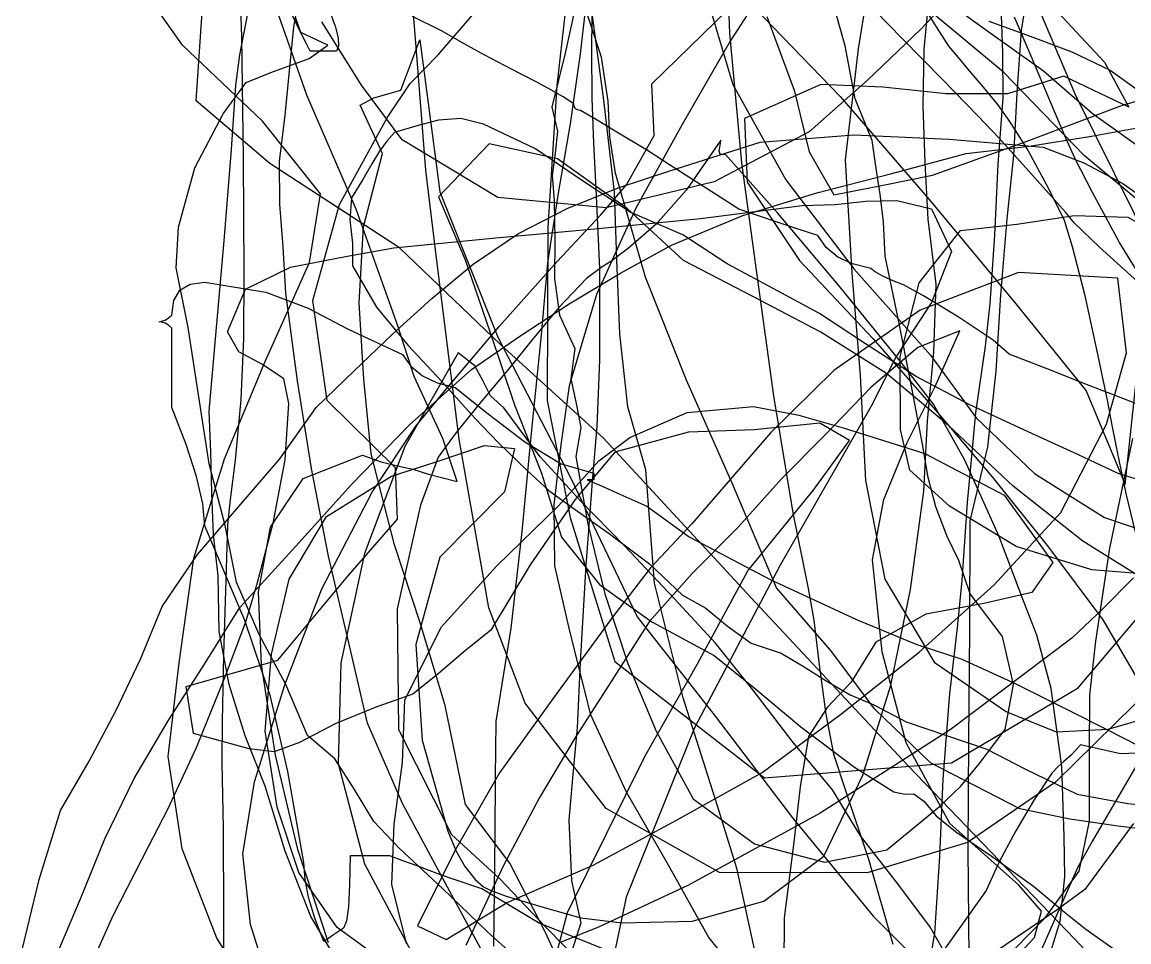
# Model space of a CAD drawing. Extents: x 0 to 83, y -5 to 166.
# Drawn here: x 1.2 to 53.3, y 24.3 to 67.6 of the extents above; entities that cross this region are included whole.
import ezdxf

# ---------------------------------------------------------------- set-up
doc = ezdxf.new("R2010")
doc.units = 0
for name, color, linetype in [('_B1', 7, 'CONTINUOUS'), ('_B2', 7, 'CONTINUOUS'), ('_F1', 7, 'CONTINUOUS'), ('_F2', 7, 'CONTINUOUS'), ('_T1', 7, 'CONTINUOUS'), ('_T2', 7, 'CONTINUOUS'), ('_Y1', 7, 'CONTINUOUS'), ('_Y2', 7, 'CONTINUOUS'), ('a', 7, 'CONTINUOUS'), ('d', 7, 'CONTINUOUS'), ('E', 7, 'CONTINUOUS'), ('h', 7, 'CONTINUOUS'), ('L1', 7, 'CONTINUOUS'), ('L2', 7, 'CONTINUOUS'), ('m', 7, 'CONTINUOUS'), ('O', 7, 'CONTINUOUS'), ('R', 7, 'CONTINUOUS'), ('t', 7, 'CONTINUOUS'), ('U', 7, 'CONTINUOUS'), ('V', 7, 'CONTINUOUS')]:
    doc.layers.add(name, color=color, linetype=linetype)

msp = doc.modelspace()

# ---------------------------------------------------------------- linework, layer by layer
at = {"layer": '_B1', "color": 7}
for p, q in [((33.175875, 69.615103), (34.661498, 64.691316)), ((28.47163, 65.976165), (27.537261, 68.807034)), ((47.400748, 65.273163), (43.853101, 68.219669)), ((19.027391, 64.425626), (19.911681, 66.787419)), ((19.911681, 66.787419), (20.864331, 59.627655)), ((28.778281, 63.907846), (28.47163, 65.976165)), ((51.190692, 61.348831), (47.400748, 65.273163)), ((34.661498, 64.691316), (37.148272, 60.203689)), ((17.747551, 64.059382), (19.027391, 64.425626)), ((17.111189, 63.72038), (17.747551, 64.059382)), ((18.157329, 61.440311), (17.111189, 63.72038)), ((28.862863, 62.216647), (28.778281, 63.907846)), ((29.131024, 60.517142), (28.862863, 62.216647)), ((17.263766, 57.990191), (18.157329, 61.440311)), ((55.510314, 57.737662), (51.190692, 61.348831)), ((30.546772, 55.621407), (29.131024, 60.517142)), ((37.148272, 60.203689), (40.3459, 56.004522)), ((20.864331, 59.627655), (23.585536, 52.785604)), ((17.068019, 54.411225), (17.263766, 57.990191)), ((40.3459, 56.004522), (43.964088, 51.946112)), ((32.477202, 50.776053), (30.546772, 55.621407)), ((17.284766, 50.810514), (17.068019, 54.411225)), ((23.585536, 52.785604), (27.029811, 46.155116)), ((43.964088, 51.946112), (46.120628, 48.999433)), ((17.62868, 47.29516), (17.284766, 50.810514)), ((34.627938, 45.919702), (32.477202, 50.776053)), ((46.120628, 48.999433), (48.860941, 46.376632)), ((18.728139, 43.015655), (17.62868, 47.29516)), ((27.029811, 46.155116), (30.151672, 39.630043)), ((36.704599, 40.99098), (34.627938, 45.919702)), ((48.860941, 46.376632), (52.150713, 44.304427)), ((52.150713, 44.304427), (55.95563, 43.009535)), ((19.946675, 39.293833), (18.728139, 43.015655)), ((39.260952, 38.054321), (36.704599, 40.99098)), ((30.151672, 39.630043), (33.773625, 35.010987)), ((21.11391, 35.448454), (19.946675, 39.293833)), ((41.341556, 35.280812), (39.260952, 38.054321)), ((22.059452, 30.798288), (21.11391, 35.448454)), ((33.773625, 35.010987), (37.457511, 30.172216)), ((43.97006, 32.763703), (41.341556, 35.280812)), ((48.170107, 30.596235), (43.97006, 32.763703)), ((24.160811, 28.027149), (22.059452, 30.798288)), ((50.531116, 30.106817), (48.170107, 30.596235)), ((37.457511, 30.172216), (41.28396, 25.522632)), ((52.800262, 29.779496), (50.531116, 30.106817)), ((55.031876, 29.512005), (52.800262, 29.779496)), ((25.838261, 24.777854), (24.160811, 28.027149)), ((41.28396, 25.522632), (45.33361, 21.471127)), ((27.416916, 21.326499), (25.838261, 24.777854))]:
    msp.add_line(p, q, dxfattribs=at)
at = {"layer": '_B2', "color": 7}
for p, q in [((8.734326, 66.5446), (6.136009, 70.257227)), ((49.001484, 69.115705), (52.157589, 65.739346)), ((12.505011, 62.957659), (8.734326, 66.5446)), ((52.157589, 65.739346), (53.29725, 63.626396)), ((38.791565, 64.691913), (35.198074, 63.085117)), ((41.718213, 64.553442), (38.791565, 64.691913)), ((50.24245, 65.070658), (47.582599, 64.248831)), ((53.29725, 63.626396), (50.24245, 65.070658)), ((44.694872, 64.241087), (41.718213, 64.553442)), ((47.582599, 64.248831), (44.694872, 64.241087)), ((35.198074, 63.085117), (35.323929, 60.082368)), ((15.239362, 59.534587), (12.505011, 62.957659)), ((35.323929, 60.082368), (37.799287, 56.395346)), ((14.728677, 56.31357), (15.239362, 59.534587)), ((12.635597, 51.64656), (14.728677, 56.31357)), ((37.799287, 56.395346), (41.254309, 52.735731)), ((41.254309, 52.735731), (44.103123, 49.460818)), ((10.72267, 47.06647), (12.635597, 51.64656)), ((21.72474, 52.059918), (19.216531, 47.650845)), ((22.514382, 51.436683), (21.72474, 52.059918)), ((22.904932, 50.72159), (22.514382, 51.436683)), ((23.243812, 50.026665), (22.904932, 50.72159)), ((23.878442, 49.463934), (23.243812, 50.026665)), ((25.582347, 47.166077), (23.878442, 49.463934)), ((44.103123, 49.460818), (46.859369, 46.211083)), ((19.216531, 47.650845), (17.30638, 42.610767)), ((9.275037, 42.39581), (10.72267, 47.06647)), ((27.47815, 45.08917), (25.582347, 47.166077)), ((46.859369, 46.211083), (49.517579, 42.911916)), ((29.576021, 42.956087), (27.47815, 45.08917)), ((31.886125, 40.489708), (29.576021, 42.956087)), ((49.517579, 42.911916), (52.072282, 39.488708)), ((8.577836, 37.45709), (9.275037, 42.39581)), ((17.30638, 42.610767), (16.193874, 37.460041)), ((33.838515, 38.391939), (31.886125, 40.489708)), ((52.072282, 39.488708), (54.305052, 35.677606)), ((35.653935, 36.112477), (33.838515, 38.391939)), ((8.071155, 33.054383), (8.577836, 37.45709)), ((16.193874, 37.460041), (16.078597, 32.719027)), ((37.452466, 33.772527), (35.653935, 36.112477)), ((39.354204, 31.49329), (37.452466, 33.772527)), ((8.720592, 28.702915), (8.071155, 33.054383)), ((16.078597, 32.719027), (17.308894, 28.008351)), ((40.660424, 29.322482), (39.354204, 31.49329)), ((42.309254, 27.196772), (40.660424, 29.322482)), ((10.361984, 24.506903), (8.720592, 28.702915)), ((17.308894, 28.008351), (19.640519, 23.63428)), ((43.937425, 25.059752), (42.309254, 27.196772)), ((45.181667, 22.855011), (43.937425, 25.059752)), ((12.831183, 20.570559), (10.361984, 24.506903))]:
    msp.add_line(p, q, dxfattribs=at)
at = {"layer": '_F1', "color": 7}
for p, q in [((48.704145, 66.025475), (47.913837, 67.850549)), ((49.629435, 63.830358), (48.704145, 66.025475)), ((50.342181, 62.152233), (49.629435, 63.830358)), ((50.778251, 61.188817), (50.342181, 62.152233)), ((51.595291, 59.605951), (50.778251, 61.188817)), ((52.867615, 57.25264), (51.595291, 59.605951)), ((54.24868, 55.006536), (52.867615, 57.25264)), ((32.51136, 49.253258), (35.622721, 49.532901)), ((35.622721, 49.532901), (37.769346, 49.124313)), ((29.81225, 48.071898), (32.51136, 49.253258)), ((37.769346, 49.124313), (39.850709, 48.517804)), ((39.850709, 48.517804), (43.689822, 47.319688)), ((28.352714, 46.977628), (29.81225, 48.071898)), ((26.438872, 44.853435), (28.352714, 46.977628)), ((43.689822, 47.319688), (47.43853, 45.362769)), ((47.43853, 45.362769), (49.717831, 42.186699)), ((23.523788, 42.017556), (26.438872, 44.853435)), ((20.932404, 39.155148), (23.523788, 42.017556)), ((49.717831, 42.186699), (48.736353, 40.769684)), ((48.736353, 40.769684), (46.468749, 40.249631)), ((46.468749, 40.249631), (43.742782, 39.759437)), ((43.742782, 39.759437), (41.386218, 38.432009)), ((19.212405, 35.719395), (20.932404, 39.155148)), ((41.386218, 38.432009), (40.23266, 36.558964)), ((40.23266, 36.558964), (39.097329, 35.354489)), ((19.092876, 32.76772), (19.212405, 35.719395)), ((39.097329, 35.354489), (38.215322, 33.989529)), ((38.215322, 33.989529), (37.82174, 31.63503)), ((18.706818, 29.866035), (19.092876, 32.76772)), ((37.82174, 31.63503), (37.513698, 28.896661)), ((18.590889, 27.023452), (18.706818, 29.866035)), ((37.513698, 28.896661), (37.073757, 25.467727)), ((19.281748, 24.249086), (18.590889, 27.023452)), ((37.073757, 25.467727), (37.04901, 21.913891))]:
    msp.add_line(p, q, dxfattribs=at)
at = {"layer": '_F2', "color": 7}
for p, q in [((34.394566, 70.087033), (34.493821, 67.098985)), ((42.63265, 66.851694), (40.623778, 68.914191)), ((28.579724, 63.951606), (28.004206, 68.271579)), ((34.493821, 67.098985), (34.783722, 64.05876)), ((44.532601, 64.923766), (42.63265, 66.851694)), ((46.209958, 63.201725), (44.532601, 64.923766)), ((29.084916, 59.610885), (28.579724, 63.951606)), ((34.783722, 64.05876), (35.06413, 61.003008)), ((47.182921, 62.172819), (46.209958, 63.201725)), ((48.323542, 60.901905), (47.182921, 62.172819)), ((35.06413, 61.003008), (35.796011, 55.604568)), ((49.538438, 59.559754), (48.323542, 60.901905)), ((29.18749, 56.447823), (29.084916, 59.610885)), ((50.31663, 58.678318), (49.538438, 59.559754)), ((50.729419, 58.175254), (50.31663, 58.678318)), ((51.924543, 57.022249), (50.729419, 58.175254)), ((54.047624, 55.092637), (51.924543, 57.022249)), ((29.329597, 52.944079), (29.18749, 56.447823)), ((35.796011, 55.604568), (36.568547, 50.026025)), ((29.715999, 49.507352), (29.329597, 52.944079)), ((30.551456, 46.545328), (29.715999, 49.507352)), ((36.568547, 50.026025), (37.47693, 44.531669)), ((30.96343, 41.216222), (30.551456, 46.545328)), ((37.47693, 44.531669), (38.19904, 40.969647)), ((32.310589, 35.823649), (30.96343, 41.216222)), ((38.19904, 40.969647), (38.462246, 39.469576)), ((38.462246, 39.469576), (38.721959, 37.374731)), ((38.721959, 37.374731), (39.036052, 35.04821)), ((33.914207, 30.784427), (32.310589, 35.823649)), ((39.036052, 35.04821), (39.38988, 33.16202)), ((39.38988, 33.16202), (39.968771, 31.413083)), ((39.968771, 31.413083), (41.038289, 28.227917)), ((34.854272, 27.729979), (33.914207, 30.784427)), ((41.038289, 28.227917), (42.186098, 24.224573)), ((35.763556, 23.546551), (34.854272, 27.729979))]:
    msp.add_line(p, q, dxfattribs=at)
at = {"layer": '_T1', "color": 7}
for p, q in [((13.982194, 67.403442), (14.718925, 71.496504)), ((35.67533, 68.497994), (34.529506, 66.728603)), ((13.577357, 63.240896), (13.982194, 67.403442)), ((34.529506, 66.728603), (32.272036, 62.808207)), ((13.301222, 61.068245), (13.577357, 63.240896)), ((32.272036, 62.808207), (30.090524, 58.864143)), ((13.328142, 59.059108), (13.301222, 61.068245)), ((13.487161, 57.04676), (13.328142, 59.059108)), ((30.090524, 58.864143), (28.234401, 54.795315)), ((48.028609, 58.117415), (50.742059, 58.526226)), ((50.742059, 58.526226), (53.256273, 58.445825)), ((53.256273, 58.445825), (55.305259, 57.275842)), ((45.381915, 57.819753), (48.028609, 58.117415)), ((43.432383, 55.343614), (45.381915, 57.819753)), ((13.607319, 54.864474), (13.487161, 57.04676)), ((42.533552, 51.883396), (43.432383, 55.343614)), ((14.149028, 50.743546), (13.607319, 54.864474)), ((28.234401, 54.795315), (26.953101, 50.500626)), ((42.557775, 48.443673), (42.533552, 51.883396)), ((14.812263, 46.610525), (14.149028, 50.743546)), ((26.953101, 50.500626), (26.558132, 47.718894)), ((42.996395, 46.537323), (42.557775, 48.443673)), ((26.558132, 47.718894), (26.232777, 44.893602)), ((15.614221, 42.49048), (14.812263, 46.610525)), ((44.859082, 44.835852), (42.996395, 46.537323)), ((26.232777, 44.893602), (26.259567, 42.036545)), ((47.988805, 42.937308), (44.859082, 44.835852)), ((51.555691, 41.838261), (47.988805, 42.937308)), ((16.572102, 38.408485), (15.614221, 42.49048)), ((26.259567, 42.036545), (26.921032, 39.159518)), ((55.491878, 41.518682), (51.555691, 41.838261)), ((26.921032, 39.159518), (27.93993, 35.059094)), ((17.460209, 34.62558), (16.572102, 38.408485)), ((27.93993, 35.059094), (29.626344, 31.398165)), ((19.099931, 30.847668), (17.460209, 34.62558)), ((29.626344, 31.398165), (31.61158, 27.958635)), ((21.103113, 27.112152), (19.099931, 30.847668)), ((31.61158, 27.958635), (33.526947, 24.522408)), ((23.081598, 23.456432), (21.103113, 27.112152)), ((33.526947, 24.522408), (35.461045, 22.108566))]:
    msp.add_line(p, q, dxfattribs=at)
at = {"layer": '_T2', "color": 7}
for p, q in [((43.667522, 66.342774), (43.921621, 69.041092)), ((43.619654, 63.672788), (43.667522, 66.342774)), ((43.703835, 61.012361), (43.619654, 63.672788)), ((43.845884, 58.34273), (43.703835, 61.012361)), ((44.227298, 55.28111), (43.845884, 58.34273)), ((44.11566, 52.10282), (44.227298, 55.28111)), ((43.821579, 48.843782), (44.11566, 52.10282)), ((43.655666, 45.539928), (43.821579, 48.843782)), ((20.687454, 46.929644), (22.962659, 47.696656)), ((22.962659, 47.696656), (24.381408, 47.558534)), ((24.381408, 47.558534), (23.910904, 45.519758)), ((18.588588, 46.253022), (20.687454, 46.929644)), ((15.523186, 44.34875), (18.588588, 46.253022)), ((23.910904, 45.519758), (20.854115, 42.439138)), ((43.019368, 40.921672), (43.655666, 45.539928)), ((13.761518, 41.397309), (15.523186, 44.34875)), ((20.854115, 42.439138), (19.730069, 38.328123)), ((12.926245, 37.873641), (13.761518, 41.397309)), ((42.101609, 36.409884), (43.019368, 40.921672)), ((19.730069, 38.328123), (20.028505, 33.8169)), ((12.640037, 34.252687), (12.926245, 37.873641)), ((40.782353, 32.170054), (42.101609, 36.409884)), ((13.204657, 30.676856), (12.640037, 34.252687)), ((20.028505, 33.8169), (21.239154, 29.535659)), ((38.941567, 28.367696), (40.782353, 32.170054)), ((14.219785, 27.595443), (13.204657, 30.676856)), ((53.516177, 29.902844), (52.94341, 29.124264)), ((21.239154, 29.535659), (21.617636, 28.634721)), ((52.94341, 29.124264), (52.370643, 28.345683)), ((21.617636, 28.634721), (22.035574, 27.881295)), ((36.111378, 26.238237), (38.941567, 28.367696)), ((52.370643, 28.345683), (51.797879, 27.567103)), ((22.035574, 27.881295), (22.525844, 27.267225)), ((16.024195, 24.999086), (14.219785, 27.595443)), ((22.525844, 27.267225), (22.907581, 26.920571)), ((51.797879, 27.567103), (51.225114, 26.788522)), ((22.907581, 26.920571), (23.221765, 26.76724)), ((23.221765, 26.76724), (23.985755, 26.481236)), ((51.225114, 26.788522), (49.924456, 25.830736)), ((23.985755, 26.481236), (25.663938, 25.979058)), ((32.736742, 25.308027), (36.111378, 26.238237)), ((25.663938, 25.979058), (27.501778, 25.465439)), ((49.924456, 25.830736), (46.699972, 23.647191)), ((27.501778, 25.465439), (29.438846, 25.226628)), ((29.438846, 25.226628), (32.736742, 25.308027)), ((18.956665, 22.87844), (16.024195, 24.999086))]:
    msp.add_line(p, q, dxfattribs=at)
at = {"layer": '_Y1', "color": 7}
for p, q in [((30.83526, 64.723891), (40.065411, 73.687913)), ((43.897267, 67.918367), (44.817959, 66.487238)), ((44.817959, 66.487238), (45.26293, 65.952359)), ((45.26293, 65.952359), (45.788544, 65.334017)), ((45.788544, 65.334017), (46.449559, 64.55366)), ((30.95267, 62.280239), (30.83526, 64.723891)), ((46.449559, 64.55366), (47.120204, 63.74875)), ((47.120204, 63.74875), (47.68564, 62.948897)), ((47.68564, 62.948897), (48.564722, 61.556389)), ((29.65271, 59.955477), (30.95267, 62.280239)), ((34.085095, 62.061263), (32.471195, 59.723463)), ((34.056566, 61.8109), (34.085095, 62.061263)), ((34.015046, 61.558695), (34.056566, 61.8109)), ((34.064636, 61.391429), (34.015046, 61.558695)), ((48.564722, 61.556389), (49.534828, 59.764707)), ((34.309437, 61.395876), (34.064636, 61.391429)), ((36.762334, 58.643032), (34.309437, 61.395876)), ((28.440131, 58.558377), (29.65271, 59.955477)), ((32.471195, 59.723463), (31.040679, 58.113315)), ((49.534828, 59.764707), (50.251971, 58.299561)), ((26.381616, 56.361999), (28.440131, 58.558377)), ((39.715538, 55.141652), (36.762334, 58.643032)), ((31.040679, 58.113315), (29.739239, 56.977937)), ((50.251971, 58.299561), (50.637242, 57.054901)), ((29.739239, 56.977937), (28.904155, 56.352071)), ((50.637242, 57.054901), (51.206716, 54.820212)), ((23.647835, 53.287881), (26.381616, 56.361999)), ((28.904155, 56.352071), (28.495139, 56.101103)), ((28.495139, 56.101103), (27.759527, 55.559328)), ((27.759527, 55.559328), (26.465015, 54.193514)), ((42.530403, 51.663818), (39.715538, 55.141652)), ((51.206716, 54.820212), (51.826962, 51.98914)), ((26.465015, 54.193514), (25.124499, 52.569147)), ((21.23902, 50.434598), (23.647835, 53.287881)), ((25.124499, 52.569147), (24.164532, 51.386595)), ((44.102396, 49.639024), (42.530403, 51.663818)), ((51.826962, 51.98914), (52.296861, 49.75051)), ((24.164532, 51.386595), (22.82937, 49.791838)), ((19.722118, 48.606278), (21.23902, 50.434598)), ((22.82937, 49.791838), (21.584108, 48.245199)), ((45.573157, 46.997739), (44.102396, 49.639024)), ((52.296861, 49.75051), (52.492587, 48.729871)), ((17.665372, 45.489932), (19.722118, 48.606278)), ((52.492587, 48.729871), (52.76024, 47.323925)), ((21.584108, 48.245199), (20.773979, 47.142843)), ((20.773979, 47.142843), (19.942565, 44.882631)), ((47.187601, 43.442783), (45.573157, 46.997739)), ((52.76024, 47.323925), (53.166838, 45.438048)), ((15.296708, 40.946822), (17.665372, 45.489932)), ((53.166838, 45.438048), (53.594131, 43.617525)), ((19.942565, 44.882631), (18.844039, 40.006508)), ((48.313205, 40.458302), (47.187601, 43.442783)), ((13.560564, 36.430003), (15.296708, 40.946822)), ((48.969232, 38.76781), (48.313205, 40.458302)), ((18.844039, 40.006508), (18.914548, 34.32666)), ((49.64672, 36.253079), (48.969232, 38.76781)), ((12.13258, 31.857639), (13.560564, 36.430003)), ((50.139375, 32.591991), (49.64672, 36.253079)), ((18.914548, 34.32666), (21.414932, 29.37672)), ((50.250343, 29.297891), (50.139375, 32.591991)), ((11.57501, 28.478796), (12.13258, 31.857639)), ((21.414932, 29.37672), (23.672042, 27.309795)), ((50.291684, 27.394806), (50.250343, 29.297891)), ((11.940339, 25.145117), (11.57501, 28.478796)), ((23.672042, 27.309795), (25.796867, 25.066424)), ((50.066132, 25.311251), (50.291684, 27.394806)), ((12.942899, 21.998474), (11.940339, 25.145117)), ((25.796867, 25.066424), (27.970936, 22.868843)), ((49.317729, 22.890082), (50.066132, 25.311251))]:
    msp.add_line(p, q, dxfattribs=at)
at = {"layer": '_Y2', "color": 7}
for p, q in [((45.749454, 69.658421), (43.50219, 67.297634)), ((47.366203, 66.156151), (47.284674, 68.414186)), ((17.169436, 64.655183), (15.309399, 67.637797)), ((43.50219, 67.297634), (40.999481, 64.885737)), ((47.385386, 64.056702), (47.366203, 66.156151)), ((19.091265, 62.087765), (17.169436, 64.655183)), ((40.999481, 64.885737), (38.24664, 62.459091)), ((47.148404, 60.942116), (47.385386, 64.056702)), ((23.585924, 59.361813), (19.091265, 62.087765)), ((38.24664, 62.459091), (33.773975, 60.106188)), ((46.989246, 57.593547), (47.148404, 60.942116)), ((33.773975, 60.106188), (28.683618, 58.887522)), ((28.683618, 58.887522), (23.585924, 59.361813)), ((46.776167, 54.356253), (46.989246, 57.593547)), ((46.551094, 52.366005), (46.776167, 54.356253)), ((46.098644, 49.233863), (46.551094, 52.366005)), ((45.698413, 45.016608), (46.098644, 49.233863)), ((45.445943, 41.338735), (45.698413, 45.016608)), ((45.239764, 39.105559), (45.445943, 41.338735)), ((44.86899, 36.024017), (45.239764, 39.105559)), ((44.562107, 31.989471), (44.86899, 36.024017)), ((44.399783, 28.353198), (44.562107, 31.989471)), ((44.162032, 24.742805), (44.399783, 28.353198)), ((43.616869, 21.395981), (44.162032, 24.742805))]:
    msp.add_line(p, q, dxfattribs=at)
at = {"layer": 'a', "color": 7}
for p, q in [((14.314667, 67.134208), (14.070933, 67.809729)), ((46.7153, 67.667916), (48.65894, 66.966293)), ((15.589102, 66.529503), (14.314667, 67.134208)), ((48.65894, 66.966293), (50.613597, 66.222878)), ((14.700406, 65.908093), (15.589102, 66.529503)), ((50.613597, 66.222878), (52.419966, 65.35982)), ((12.907136, 65.250558), (14.700406, 65.908093)), ((11.741181, 64.779847), (12.907136, 65.250558)), ((52.419966, 65.35982), (53.918731, 64.299268)), ((10.662712, 63.30638), (11.741181, 64.779847)), ((9.318757, 60.770001), (10.662712, 63.30638)), ((21.841489, 63.089468), (20.799663, 63.010763)), ((22.920602, 62.814408), (21.841489, 63.089468)), ((19.767988, 62.737274), (18.719332, 62.427989)), ((20.799663, 63.010763), (19.767988, 62.737274)), ((25.356214, 61.659283), (22.920602, 62.814408)), ((18.361517, 62.016508), (18.023938, 61.540916)), ((18.719332, 62.427989), (18.361517, 62.016508)), ((18.023938, 61.540916), (17.662651, 60.954674)), ((27.578849, 60.156888), (25.356214, 61.659283)), ((8.552328, 57.969717), (9.318757, 60.770001)), ((17.662651, 60.954674), (17.233715, 60.211237)), ((17.233715, 60.211237), (16.694292, 59.355656)), ((29.819102, 58.683877), (27.578849, 60.156888)), ((16.694292, 59.355656), (16.626789, 58.321559)), ((32.307558, 57.616903), (29.819102, 58.683877)), ((8.43641, 56.056407), (8.552328, 57.969717)), ((16.626789, 58.321559), (16.740202, 57.219022)), ((34.390739, 56.237652), (32.307558, 57.616903)), ((16.740202, 57.219022), (16.743529, 56.158133)), ((9.003097, 53.243144), (8.43641, 56.056407)), ((16.743529, 56.158133), (17.87659, 54.203527)), ((36.548752, 55.081837), (34.390739, 56.237652)), ((38.735789, 53.910496), (36.548752, 55.081837)), ((17.87659, 54.203527), (19.374396, 52.399976)), ((40.906045, 52.484667), (38.735789, 53.910496)), ((9.545226, 49.774445), (9.003097, 53.243144)), ((19.374396, 52.399976), (20.940196, 50.721493)), ((43.281788, 50.941041), (40.906045, 52.484667)), ((20.940196, 50.721493), (21.91278, 49.641069)), ((45.785755, 49.628725), (43.281788, 50.941041)), ((10.001188, 46.832147), (9.545226, 49.774445)), ((21.91278, 49.641069), (22.519641, 48.961798)), ((48.357482, 48.436402), (45.785755, 49.628725)), ((22.519641, 48.961798), (23.627433, 47.823355)), ((50.936497, 47.252756), (48.357482, 48.436402)), ((23.627433, 47.823355), (24.97619, 46.522785)), ((52.799804, 46.375703), (50.936497, 47.252756)), ((10.756109, 43.924816), (10.001188, 46.832147)), ((24.97619, 46.522785), (25.984662, 45.573303)), ((54.793224, 45.754483), (52.799804, 46.375703)), ((25.984662, 45.573303), (26.965341, 44.865381)), ((26.965341, 44.865381), (28.789466, 43.585493)), ((11.280683, 41.253028), (10.756109, 43.924816)), ((28.789466, 43.585493), (30.724249, 42.126348)), ((30.724249, 42.126348), (32.288665, 40.647825)), ((12.357317, 38.801966), (11.280683, 41.253028)), ((32.288665, 40.647825), (33.379149, 40.044026)), ((33.379149, 40.044026), (34.399748, 39.196976)), ((34.399748, 39.196976), (35.525702, 38.391425)), ((13.602906, 36.442479), (12.357317, 38.801966)), ((35.525702, 38.391425), (36.932256, 37.912117)), ((36.932256, 37.912117), (38.018146, 37.283231)), ((38.018146, 37.283231), (39.088327, 36.593971)), ((39.088327, 36.593971), (40.172438, 35.95825)), ((14.634348, 34.045418), (13.602906, 36.442479)), ((40.172438, 35.95825), (41.30012, 35.489984)), ((41.30012, 35.489984), (42.809935, 34.686214)), ((42.809935, 34.686214), (44.664189, 34.063369)), ((15.911188, 32.940757), (14.634348, 34.045418)), ((44.664189, 34.063369), (46.614221, 33.401363)), ((46.614221, 33.401363), (48.411378, 32.480108)), ((16.844005, 31.494045), (15.911188, 32.940757)), ((48.411378, 32.480108), (50.872424, 31.276682)), ((17.750972, 29.997102), (16.844005, 31.494045)), ((50.872424, 31.276682), (53.249805, 30.835262)), ((53.249805, 30.835262), (54.887285, 30.67805)), ((18.950269, 28.741747), (17.750972, 29.997102)), ((20.980382, 26.849595), (18.950269, 28.741747)), ((23.108782, 24.801545), (20.980382, 26.849595)), ((25.143076, 22.96933), (23.108782, 24.801545))]:
    msp.add_line(p, q, dxfattribs=at)
at = {"layer": 'd', "color": 7}
for p, q in [((39.946265, 66.511847), (39.257107, 68.970013)), ((27.326777, 68.755123), (26.75712, 66.156619)), ((11.447078, 66.088743), (11.816258, 68.02665)), ((40.409043, 64.013793), (39.946265, 66.511847)), ((11.253035, 64.652173), (11.447078, 66.088743)), ((26.75712, 66.156619), (26.13118, 63.623384)), ((11.048038, 61.626275), (11.253035, 64.652173)), ((26.13118, 63.623384), (26.391745, 62.489987)), ((41.21963, 62.049437), (40.409043, 64.013793)), ((26.391745, 62.489987), (26.292961, 61.449681)), ((41.402622, 60.724525), (41.21963, 62.049437)), ((10.707254, 57.332729), (11.048038, 61.626275)), ((26.292961, 61.449681), (26.140805, 60.396974)), ((41.593074, 59.526101), (41.402622, 60.724525)), ((26.140805, 60.396974), (26.241252, 59.226375)), ((41.7498, 58.228164), (41.593074, 59.526101)), ((26.241252, 59.226375), (26.265778, 57.371573)), ((41.83162, 56.604703), (41.7498, 58.228164)), ((10.345544, 53.243665), (10.707254, 57.332729)), ((26.265778, 57.371573), (26.264058, 55.553762)), ((42.434452, 53.672919), (41.83162, 56.604703)), ((26.264058, 55.553762), (26.492646, 53.832206)), ((26.492646, 53.832206), (27.208088, 52.266177)), ((9.998714, 49.310118), (10.345544, 53.243665)), ((43.048458, 50.569527), (42.434452, 53.672919)), ((27.208088, 52.266177), (27.031515, 50.833133)), ((27.031515, 50.833133), (27.27496, 49.677016)), ((43.580373, 47.752152), (43.048458, 50.569527)), ((27.27496, 49.677016), (27.499581, 48.541605)), ((10.082378, 47.383815), (9.998714, 49.310118)), ((27.499581, 48.541605), (27.266532, 47.170672)), ((43.859816, 46.18092), (43.580373, 47.752152)), ((10.124661, 45.447483), (10.082378, 47.383815)), ((27.266532, 47.170672), (27.826042, 43.996656)), ((44.210128, 44.810597), (43.859816, 46.18092)), ((10.208171, 43.505063), (10.124661, 45.447483)), ((44.752477, 43.410765), (44.210128, 44.810597)), ((27.826042, 43.996656), (28.633855, 40.717761)), ((10.415512, 41.560484), (10.208171, 43.505063)), ((45.302435, 42.279403), (44.752477, 43.410765)), ((45.829836, 40.70949), (45.302435, 42.279403)), ((10.474308, 38.942632), (10.415512, 41.560484)), ((28.633855, 40.717761), (29.70376, 37.436303)), ((47.353875, 38.705645), (45.829836, 40.70949)), ((10.94187, 36.440159), (10.474308, 38.942632)), ((47.869876, 36.448305), (47.353875, 38.705645)), ((29.70376, 37.436303), (31.049532, 34.254602)), ((11.699257, 34.021855), (10.94187, 36.440159)), ((47.472051, 34.32265), (47.869876, 36.448305)), ((12.627539, 31.656508), (11.699257, 34.021855)), ((31.049532, 34.254602), (32.782952, 31.068431)), ((46.254612, 32.713845), (47.472051, 34.32265)), ((51.028979, 33.601037), (50.596069, 33.134636)), ((52.905744, 33.183389), (51.028979, 33.601037)), ((50.596069, 33.134636), (50.247875, 32.823581)), ((54.757375, 33.254398), (52.905744, 33.183389)), ((45.396772, 31.653697), (46.254612, 32.713845)), ((49.9536, 32.570312), (49.682429, 32.277304)), ((50.247875, 32.823581), (49.9536, 32.570312)), ((49.682429, 32.277304), (48.820163, 30.972779)), ((13.57736, 28.605694), (12.627539, 31.656508)), ((44.391544, 30.701529), (45.396772, 31.653697)), ((32.782952, 31.068431), (35.677508, 28.945226)), ((48.820163, 30.972779), (47.98067, 29.559855)), ((43.230543, 29.743069), (44.391544, 30.701529)), ((41.905392, 28.664047), (43.230543, 29.743069)), ((47.98067, 29.559855), (47.218089, 28.122546)), ((35.677508, 28.945226), (38.97204, 28.07907)), ((38.97204, 28.07907), (41.905392, 28.664047)), ((14.778169, 25.517444), (13.57736, 28.605694)), ((47.218089, 28.122546), (46.58656, 26.744858)), ((46.58656, 26.744858), (44.38761, 23.649116)), ((16.44478, 22.755044), (14.778169, 25.517444))]:
    msp.add_line(p, q, dxfattribs=at)
at = {"layer": 'E', "color": 7}
for p, q in [((35.936389, 61.966683), (40.355788, 62.32231)), ((40.355788, 62.32231), (44.837858, 62.106479)), ((44.837858, 62.106479), (49.269452, 61.731659)), ((31.692811, 60.627142), (35.936389, 61.966683)), ((49.269452, 61.731659), (51.18692, 60.996287)), ((51.18692, 60.996287), (53.016058, 60.018731)), ((29.252378, 59.814398), (31.692811, 60.627142)), ((53.016058, 60.018731), (54.714954, 58.834206)), ((26.856943, 58.853127), (29.252378, 59.814398)), ((24.562415, 57.67811), (26.856943, 58.853127)), ((22.424703, 56.224142), (24.562415, 57.67811)), ((20.487459, 54.609927), (22.424703, 56.224142)), ((48.103178, 55.841012), (43.472516, 54.058567)), ((52.779382, 55.57456), (48.103178, 55.841012)), ((53.19478, 52.063168), (52.779382, 55.57456)), ((18.631661, 52.931086), (20.487459, 54.609927)), ((43.472516, 54.058567), (39.4125, 51.218344)), ((16.823354, 51.214153), (18.631661, 52.931086)), ((52.255249, 48.700515), (53.19478, 52.063168)), ((15.028582, 49.485666), (16.823354, 51.214153)), ((39.4125, 51.218344), (36.448223, 48.311468)), ((13.329643, 47.058699), (15.028582, 49.485666)), ((50.106743, 44.532559), (52.255249, 48.700515)), ((36.448223, 48.311468), (32.724759, 44.004449)), ((11.386924, 44.815172), (13.329643, 47.058699)), ((9.454857, 42.564279), (11.386924, 44.815172)), ((46.947549, 41.124641), (50.106743, 44.532559)), ((32.724759, 44.004449), (30.775736, 41.940969)), ((7.787875, 40.115205), (9.454857, 42.564279)), ((30.775736, 41.940969), (29.033273, 39.674686)), ((53.527101, 41.45911), (52.091611, 40.021177)), ((43.424101, 37.965162), (46.947549, 41.124641)), ((6.760976, 37.63338), (7.787875, 40.115205)), ((29.033273, 39.674686), (26.258746, 35.877066)), ((52.091611, 40.021177), (50.609848, 38.627285)), ((50.609848, 38.627285), (44.881475, 34.315302)), ((5.609235, 35.207819), (6.760976, 37.63338)), ((39.72107, 35.025108), (43.424101, 37.965162)), ((26.258746, 35.877066), (23.665554, 32.281083)), ((4.34745, 32.834604), (5.609235, 35.207819)), ((36.030959, 32.297985), (39.72107, 35.025108)), ((44.881475, 34.315302), (38.764424, 30.382071)), ((2.990417, 30.509825), (4.34745, 32.834604)), ((23.665554, 32.281083), (21.575117, 28.640339)), ((32.008868, 30.050823), (36.030959, 32.297985)), ((1.989288, 27.260322), (2.990417, 30.509825)), ((38.764424, 30.382071), (32.529812, 26.986255)), ((28.078113, 27.945836), (32.008868, 30.050823)), ((21.575117, 28.640339), (19.808815, 25.079245)), ((24.034622, 26.177183), (28.078113, 27.945836)), ((1.190306, 23.950555), (1.989288, 27.260322)), ((32.529812, 26.986255), (28.366774, 25.032074)), ((21.16462, 24.445428), (24.034622, 26.177183)), ((19.808815, 25.079245), (21.16462, 24.445428)), ((28.366774, 25.032074), (26.568571, 24.315619))]:
    msp.add_line(p, q, dxfattribs=at)
at = {"layer": 'h', "color": 7}
for p, q in [((11.530558, 66.927135), (11.37511, 71.907911)), ((40.578518, 66.360096), (41.403451, 71.581964)), ((28.018583, 67.879279), (28.00049, 66.276954)), ((11.615533, 61.218705), (11.530558, 66.927135)), ((28.00049, 66.276954), (28.018984, 64.039885)), ((39.956918, 61.133598), (40.578518, 66.360096)), ((28.018984, 64.039885), (28.088911, 61.925383)), ((28.088911, 61.925383), (28.210968, 59.770603)), ((11.641433, 55.811832), (11.615533, 61.218705)), ((40.270884, 55.824989), (39.956918, 61.133598)), ((28.210968, 59.770603), (28.374125, 56.028059)), ((11.63322, 52.730637), (11.641433, 55.811832)), ((28.374125, 56.028059), (28.383551, 51.706032)), ((40.673982, 50.983159), (40.270884, 55.824989)), ((11.497051, 49.861814), (11.63322, 52.730637)), ((28.383551, 51.706032), (28.249411, 48.585445)), ((40.922321, 46.045989), (40.673982, 50.983159)), ((11.24297, 47.00222), (11.497051, 49.861814)), ((28.249411, 48.585445), (28.045975, 46.20965)), ((10.996746, 45.147941), (11.24297, 47.00222)), ((28.045975, 46.20965), (27.740189, 42.06417)), ((41.82202, 41.40327), (40.922321, 46.045989)), ((10.873673, 43.954644), (10.996746, 45.147941)), ((10.795084, 41.365435), (10.873673, 43.954644)), ((27.740189, 42.06417), (27.471878, 37.49456)), ((10.686944, 37.848218), (10.795084, 41.365435)), ((44.179199, 37.444796), (41.82202, 41.40327)), ((10.621897, 34.709487), (10.686944, 37.848218)), ((27.471878, 37.49456), (27.330902, 34.411883)), ((47.492866, 35.173014), (44.179199, 37.444796)), ((49.895032, 34.202655), (47.492866, 35.173014)), ((55.700526, 35.318528), (52.319611, 34.321798)), ((10.61513, 32.751082), (10.621897, 34.709487)), ((27.330902, 34.411883), (27.16691, 32.743481)), ((52.319611, 34.321798), (49.895032, 34.202655)), ((10.665191, 29.675322), (10.61513, 32.751082)), ((27.16691, 32.743481), (26.928795, 30.071782)), ((26.928795, 30.071782), (27.0535, 27.209575)), ((10.688892, 25.534219), (10.665191, 29.675322)), ((27.0535, 27.209575), (27.494209, 25.223656)), ((10.678455, 21.708861), (10.688892, 25.534219)), ((27.494209, 25.223656), (27.046443, 23.794861))]:
    msp.add_line(p, q, dxfattribs=at)
at = {"layer": 'L1', "color": 7}
for p, q in [((9.382257, 63.914352), (10.501842, 80.028832)), ((34.047182, 69.987785), (39.714221, 64.126632)), ((39.714221, 64.126632), (43.901441, 59.27712)), ((12.857872, 60.959407), (9.382257, 63.914352)), ((18.965654, 57.000947), (12.857872, 60.959407)), ((43.901441, 59.27712), (47.979077, 54.365717)), ((23.724055, 52.425526), (18.965654, 57.000947)), ((47.979077, 54.365717), (51.286766, 50.26705)), ((53.121491, 45.864494), (53.976337, 53.813319)), ((28.541865, 48.060419), (23.724055, 52.425526)), ((51.286766, 50.26705), (53.121491, 45.864494)), ((35.708859, 40.319976), (28.541865, 48.060419)), ((42.908181, 32.618437), (35.708859, 40.319976)), ((50.746687, 24.475683), (42.908181, 32.618437)), ((58.450386, 16.247598), (50.746687, 24.475683))]:
    msp.add_line(p, q, dxfattribs=at)
at = {"layer": 'L2', "color": 7}
for p, q in [((27.6036, 75.474753), (26.374831, 64.632267)), ((50.787337, 64.201247), (48.566329, 69.444995)), ((19.791175, 65.866108), (19.516631, 69.309495)), ((20.205839, 60.646885), (19.791175, 65.866108)), ((26.374831, 64.632267), (25.945722, 57.950874)), ((55.97326, 53.73616), (50.787337, 64.201247)), ((20.720335, 56.381071), (20.205839, 60.646885)), ((25.945722, 57.950874), (25.908095, 49.804736)), ((21.764963, 47.992936), (20.720335, 56.381071)), ((25.908095, 49.804736), (26.998487, 44.31)), ((23.171899, 40.049001), (21.764963, 47.992936)), ((26.998487, 44.31), (29.106351, 37.525566)), ((50.918069, 36.29034), (56.224208, 42.55795)), ((24.871964, 35.569718), (23.171899, 40.049001)), ((56.725861, 38.616103), (49.844891, 31.853716)), ((29.106351, 37.525566), (36.14301, 32.055101)), ((44.954503, 32.75004), (50.918069, 36.29034)), ((28.68642, 30.608957), (24.871964, 35.569718)), ((36.14301, 32.055101), (44.954503, 32.75004)), ((49.844891, 31.853716), (45.712043, 29.007443)), ((34.034601, 27.58871), (28.68642, 30.608957)), ((45.712043, 29.007443), (40.98497, 27.580086)), ((40.98497, 27.580086), (34.034601, 27.58871))]:
    msp.add_line(p, q, dxfattribs=at)
at = {"layer": 'm', "color": 7}
for p, q in [((42.854869, 69.95685), (46.438754, 67.347518)), ((14.600069, 64.180097), (12.671878, 69.65078)), ((46.438754, 67.347518), (49.285947, 65.324593)), ((49.285947, 65.324593), (51.569066, 63.342713)), ((16.926589, 58.810656), (14.600069, 64.180097)), ((51.569066, 63.342713), (54.323092, 61.382795)), ((23.1848, 61.897151), (20.790041, 59.39683)), ((26.396895, 61.185407), (23.1848, 61.897151)), ((29.692213, 58.832286), (26.396895, 61.185407)), ((20.790041, 59.39683), (22.052519, 56.429766)), ((18.881776, 53.328611), (16.926589, 58.810656)), ((32.336638, 56.408478), (29.692213, 58.832286)), ((22.052519, 56.429766), (23.21475, 53.05812)), ((35.603868, 54.708411), (32.336638, 56.408478)), ((38.801428, 53.024533), (35.603868, 54.708411)), ((19.644312, 50.942841), (18.881776, 53.328611)), ((23.21475, 53.05812), (24.377657, 49.60484)), ((41.886209, 51.089525), (38.801428, 53.024533)), ((44.815107, 48.63608), (41.886209, 51.089525)), ((21.006593, 48.020213), (19.644312, 50.942841)), ((24.377657, 49.60484), (25.642153, 46.392873)), ((47.847624, 45.775433), (44.815107, 48.63608)), ((21.668237, 46.005832), (21.006593, 48.020213)), ((14.423833, 46.146552), (17.210488, 47.246274)), ((17.210488, 47.246274), (18.092511, 46.924987)), ((18.092511, 46.924987), (18.862525, 46.741483)), ((18.862525, 46.741483), (19.586115, 46.585006)), ((19.586115, 46.585006), (20.328866, 46.344805)), ((25.642153, 46.392873), (26.585556, 43.380603)), ((12.886245, 43.85263), (14.423833, 46.146552)), ((20.328866, 46.344805), (21.668237, 46.005832)), ((51.128743, 43.194083), (47.847624, 45.775433)), ((12.322706, 40.785804), (12.886245, 43.85263)), ((26.585556, 43.380603), (28.382422, 41.152838)), ((54.871944, 40.856064), (51.128743, 43.194083)), ((12.4582, 37.367378), (12.322706, 40.785804)), ((28.382422, 41.152838), (30.843557, 39.400837)), ((30.843557, 39.400837), (33.779763, 37.815861)), ((33.779763, 37.815861), (35.642715, 36.30526)), ((13.11859, 33.114956), (12.4582, 37.367378)), ((35.642715, 36.30526), (37.864822, 34.444148)), ((37.864822, 34.444148), (40.390903, 32.555987)), ((14.17022, 28.677636), (13.11859, 33.114956)), ((40.390903, 32.555987), (42.231442, 31.39744)), ((42.231442, 31.39744), (42.760209, 31.284722)), ((42.760209, 31.284722), (43.184834, 31.290883)), ((43.184834, 31.290883), (43.642511, 30.950117)), ((43.642511, 30.950117), (44.226368, 30.259301)), ((44.226368, 30.259301), (45.135973, 29.527755)), ((45.135973, 29.527755), (46.81377, 28.38505)), ((15.614012, 24.284116), (14.17022, 28.677636)), ((46.81377, 28.38505), (48.812796, 26.955182)), ((48.812796, 26.955182), (50.25778, 25.745042)), ((50.25778, 25.745042), (51.274552, 24.920693)), ((51.274552, 24.920693), (53.096579, 23.634706))]:
    msp.add_line(p, q, dxfattribs=at)
at = {"layer": 'O', "color": 7}
for p, q in [((51.550257, 62.256955), (54.48269, 62.785571)), ((48.609239, 61.780174), (51.550257, 62.256955)), ((45.646396, 61.43675), (48.609239, 61.780174)), ((42.135783, 60.50208), (45.646396, 61.43675)), ((38.609688, 59.586444), (42.135783, 60.50208)), ((35.133351, 58.518631), (38.609688, 59.586444)), ((31.772013, 57.127445), (35.133351, 58.518631)), ((29.328011, 55.786864), (31.772013, 57.127445)), ((26.948583, 54.354572), (29.328011, 55.786864)), ((24.624716, 52.844649), (26.948583, 54.354572)), ((22.3474, 51.271184), (24.624716, 52.844649)), ((45.337479, 53.095257), (43.358381, 52.303389)), ((44.17086, 50.446488), (45.337479, 53.095257)), ((43.358381, 52.303389), (41.166968, 50.440294)), ((19.427503, 48.673018), (22.3474, 51.271184)), ((41.166968, 50.440294), (38.967475, 48.165269)), ((42.865099, 47.83591), (44.17086, 50.446488)), ((16.704445, 45.861811), (19.427503, 48.673018)), ((38.967475, 48.165269), (36.964135, 46.13761)), ((41.770486, 45.158804), (42.865099, 47.83591)), ((14.07448, 42.954228), (16.704445, 45.861811)), ((36.964135, 46.13761), (34.908307, 43.856461)), ((41.237301, 42.310459), (41.770486, 45.158804)), ((34.908307, 43.856461), (32.747066, 41.674754)), ((11.433859, 40.066942), (14.07448, 42.954228)), ((41.686122, 37.979725), (41.237301, 42.310459)), ((32.747066, 41.674754), (30.719801, 39.392013)), ((9.769891, 37.3941), (11.433859, 40.066942)), ((30.719801, 39.392013), (29.0659, 36.807775)), ((42.816512, 33.702523), (41.686122, 37.979725)), ((8.068494, 34.735095), (9.769891, 37.3941)), ((29.0659, 36.807775), (27.21634, 33.921624)), ((6.460848, 32.02005), (8.068494, 34.735095)), ((27.21634, 33.921624), (25.538252, 31.092874)), ((44.877601, 29.901907), (42.816512, 33.702523)), ((5.078132, 29.17908), (6.460848, 32.02005)), ((25.538252, 31.092874), (23.877165, 27.961336)), ((48.118511, 27.000934), (44.877601, 29.901907)), ((3.939478, 26.358856), (5.078132, 29.17908)), ((23.877165, 27.961336), (22.078609, 24.16683)), ((49.188568, 25.777416), (48.118511, 27.000934)), ((2.747741, 23.544409), (3.939478, 26.358856)), ((48.851967, 24.533208), (49.188568, 25.777416)), ((47.747468, 23.347787), (48.851967, 24.533208))]:
    msp.add_line(p, q, dxfattribs=at)
at = {"layer": 'R', "color": 7}
for p, q in [((20.775606, 66.085393), (22.474609, 68.040735)), ((36.255052, 67.883693), (37.542823, 64.415616)), ((19.464077, 64.737409), (20.775606, 66.085393)), ((18.383135, 63.11878), (19.464077, 64.737409)), ((53.009417, 63.708503), (57.534065, 65.011153)), ((37.542823, 64.415616), (38.249618, 61.516031)), ((48.467612, 61.998964), (53.009417, 63.708503)), ((16.140185, 59.040403), (18.383135, 63.11878)), ((38.249618, 61.516031), (39.40389, 59.484441)), ((44.055629, 60.422367), (48.467612, 61.998964)), ((39.40389, 59.484441), (41.729759, 59.953404)), ((41.729759, 59.953404), (44.055629, 60.422367)), ((14.875671, 54.520059), (16.140185, 59.040403)), ((15.546525, 49.807952), (14.875671, 54.520059)), ((18.766167, 46.635436), (15.546525, 49.807952)), ((38.744548, 48.749768), (35.660573, 48.429579)), ((40.150952, 47.922691), (38.744548, 48.749768)), ((32.573127, 48.314579), (29.104571, 47.382867)), ((35.660573, 48.429579), (32.573127, 48.314579)), ((38.435156, 45.573592), (40.150952, 47.922691)), ((29.104571, 47.382867), (27.230076, 45.148904)), ((18.86655, 44.221487), (18.766167, 46.635436)), ((37.324412, 44.205209), (38.435156, 45.573592)), ((27.230076, 45.148904), (25.104875, 42.070683)), ((16.528145, 41.544765), (18.86655, 44.221487)), ((35.36796, 41.796459), (37.324412, 44.205209)), ((25.104875, 42.070683), (23.260172, 39.001624)), ((32.989368, 37.413746), (35.36796, 41.796459)), ((13.226867, 37.592505), (16.528145, 41.544765)), ((23.260172, 39.001624), (22.070275, 38.041072)), ((8.918116, 36.343613), (13.226867, 37.592505)), ((22.070275, 38.041072), (20.777982, 36.941785)), ((30.522026, 33.080252), (32.989368, 37.413746)), ((20.777982, 36.941785), (19.584456, 35.99524)), ((9.262635, 34.136508), (8.918116, 36.343613)), ((19.584456, 35.99524), (17.892401, 35.389964)), ((17.892401, 35.389964), (15.957376, 34.613133)), ((15.957376, 34.613133), (14.255124, 33.719863)), ((11.887381, 33.411959), (9.262635, 34.136508)), ((13.051489, 33.275668), (11.887381, 33.411959)), ((14.255124, 33.719863), (13.051489, 33.275668)), ((26.865925, 25.704899), (30.522026, 33.080252)), ((54.001256, 33.231489), (51.597637, 29.084233)), ((51.597637, 29.084233), (50.886394, 27.822291)), ((50.886394, 27.822291), (48.180959, 21.682146)), ((24.749399, 17.736363), (26.865925, 25.704899))]:
    msp.add_line(p, q, dxfattribs=at)
at = {"layer": 't', "color": 7}
for p, q in [((48.707571, 70.203607), (48.226127, 67.227996)), ((27.486479, 66.127503), (27.774292, 68.740488)), ((48.226127, 67.227996), (48.025154, 64.28096)), ((27.01118, 62.833698), (27.486479, 66.127503)), ((48.025154, 64.28096), (47.875951, 61.336027)), ((26.450954, 59.577501), (27.01118, 62.833698)), ((47.875951, 61.336027), (47.549816, 58.366729)), ((25.946877, 56.288949), (26.450954, 59.577501)), ((47.549816, 58.366729), (47.259166, 54.788298)), ((25.64002, 52.89809), (25.946877, 56.288949)), ((47.259166, 54.788298), (47.043481, 51.197065)), ((25.177387, 48.269025), (25.64002, 52.89809)), ((47.043481, 51.197065), (46.64654, 47.636697)), ((24.740658, 43.639131), (25.177387, 48.269025)), ((46.64654, 47.636697), (45.81212, 44.150865)), ((45.81212, 44.150865), (45.797468, 39.004393)), ((24.222194, 39.090714), (24.740658, 43.639131)), ((23.514361, 34.706078), (24.222194, 39.090714)), ((45.797468, 39.004393), (45.752393, 33.856094)), ((23.486983, 32.06112), (23.514361, 34.706078)), ((45.752393, 33.856094), (45.725683, 28.708447)), ((23.459606, 29.416162), (23.486983, 32.06112)), ((23.432228, 26.771204), (23.459606, 29.416162)), ((45.725683, 28.708447), (45.766127, 23.563938)), ((23.404851, 24.126247), (23.432228, 26.771204))]:
    msp.add_line(p, q, dxfattribs=at)
at = {"layer": 'U', "color": 7}
for p, q in [((14.113872, 67.535841), (13.823119, 68.119279)), ((15.684759, 68.124865), (15.935003, 67.425647)), ((20.96221, 67.189339), (19.564475, 67.887411)), ((14.364884, 67.031158), (14.113872, 67.535841)), ((15.935003, 67.425647), (16.069087, 66.881535)), ((14.576154, 66.605229), (14.364884, 67.031158)), ((16.069087, 66.881535), (16.087013, 66.492525)), ((22.00881, 66.598252), (20.96221, 67.189339)), ((14.747683, 66.258058), (14.576154, 66.605229)), ((15.057957, 66.258199), (14.747683, 66.258058)), ((15.368231, 66.25834), (15.057957, 66.258199)), ((15.678504, 66.258482), (15.368231, 66.25834)), ((15.988778, 66.258623), (15.678504, 66.258482)), ((16.087013, 66.492525), (15.988778, 66.258623)), ((22.978377, 66.065177), (22.00881, 66.598252)), ((23.870912, 65.590118), (22.978377, 66.065177)), ((24.686415, 65.173071), (23.870912, 65.590118)), ((25.424419, 64.795009), (24.686415, 65.173071)), ((26.084224, 64.437062), (25.424419, 64.795009)), ((26.665831, 64.099233), (26.084224, 64.437062)), ((27.16924, 63.781519), (26.665831, 64.099233)), ((27.188886, 63.644718), (27.16924, 63.781519)), ((27.247564, 63.547034), (27.188886, 63.644718)), ((27.345278, 63.488469), (27.247564, 63.547034)), ((27.482026, 63.46903), (27.345278, 63.488469)), ((28.259107, 63.002788), (27.482026, 63.46903)), ((29.03619, 62.53655), (28.259107, 63.002788)), ((29.813269, 62.070308), (29.03619, 62.53655)), ((30.590352, 61.604067), (29.813269, 62.070308)), ((31.675444, 60.908219), (30.590352, 61.604067)), ((32.760535, 60.212372), (31.675444, 60.908219)), ((33.845624, 59.516528), (32.760535, 60.212372)), ((34.930716, 58.820681), (33.845624, 59.516528)), ((35.864048, 58.508463), (34.930716, 58.820681)), ((36.797381, 58.196244), (35.864048, 58.508463)), ((37.730713, 57.884029), (36.797381, 58.196244)), ((38.664046, 57.571811), (37.730713, 57.884029)), ((39.050404, 57.010034), (38.664046, 57.571811)), ((39.593004, 56.565586), (39.050404, 57.010034)), ((40.29185, 56.238468), (39.593004, 56.565586)), ((41.146941, 56.028677), (40.29185, 56.238468)), ((41.357551, 55.862951), (41.146941, 56.028677)), ((41.685981, 55.678349), (41.357551, 55.862951)), ((8.623184, 55.00012), (9.108577, 55.291673)), ((9.108577, 55.291673), (9.78824, 55.389118)), ((9.78824, 55.389118), (12.663822, 54.912734)), ((42.132228, 55.47487), (41.685981, 55.678349)), ((42.696294, 55.252512), (42.132228, 55.47487)), ((43.632009, 54.733711), (42.696294, 55.252512)), ((8.332062, 54.514452), (8.623184, 55.00012)), ((12.663822, 54.912734), (14.655425, 54.15536)), ((45.306397, 53.711423), (43.632009, 54.733711)), ((8.23521, 53.834673), (8.332062, 54.514452)), ((7.92985, 53.600018), (8.083149, 53.697799)), ((8.083149, 53.697799), (8.23521, 53.834673)), ((14.655425, 54.15536), (16.542062, 53.163265)), ((46.918382, 52.645481), (45.306397, 53.711423)), ((7.619541, 53.521736), (7.775315, 53.541336)), ((7.775332, 53.502841), (7.619541, 53.521736)), ((7.775315, 53.541336), (7.92985, 53.600018)), ((7.92992, 53.446058), (7.775332, 53.502841)), ((8.083306, 53.351397), (7.92992, 53.446058)), ((8.23549, 53.218853), (8.083306, 53.351397)), ((8.235915, 52.285662), (8.23549, 53.218853)), ((16.542062, 53.163265), (19.102746, 51.982713)), ((47.666897, 51.995714), (46.918382, 52.645481)), ((8.236339, 51.352472), (8.235915, 52.285662)), ((19.102746, 51.982713), (19.492667, 51.420348)), ((49.450699, 51.297817), (47.666897, 51.995714)), ((8.236764, 50.419282), (8.236339, 51.352472)), ((19.492667, 51.420348), (20.036457, 50.974125)), ((51.2345, 50.599923), (49.450699, 51.297817)), ((20.036457, 50.974125), (20.734117, 50.644045)), ((20.734117, 50.644045), (21.585645, 50.430105)), ((53.018299, 49.902026), (51.2345, 50.599923)), ((8.237189, 49.486092), (8.236764, 50.419282)), ((21.585645, 50.430105), (23.129615, 49.176993)), ((54.8021, 49.204129), (53.018299, 49.902026)), ((8.917796, 47.741387), (8.237189, 49.486092)), ((23.129615, 49.176993), (24.855714, 47.864443)), ((9.404044, 46.229905), (8.917796, 47.741387)), ((24.855714, 47.864443), (26.576768, 46.826485)), ((26.576768, 46.826485), (28.105602, 46.397142)), ((28.105602, 46.397142), (28.105637, 46.318981)), ((9.695935, 44.951647), (9.404044, 46.229905)), ((27.878368, 46.084396), (27.802575, 46.084361)), ((27.802575, 46.084361), (28.501425, 45.774407)), ((27.95416, 46.08443), (27.878368, 46.084396)), ((28.029952, 46.084465), (27.95416, 46.08443)), ((28.105744, 46.084499), (28.029952, 46.084465)), ((28.105637, 46.318981), (28.105673, 46.240822)), ((28.105673, 46.240822), (28.105708, 46.162661)), ((28.105708, 46.162661), (28.105744, 46.084499)), ((28.501425, 45.774407), (29.200275, 45.46445)), ((29.200275, 45.46445), (29.899125, 45.154496)), ((9.793467, 43.906609), (9.695935, 44.951647)), ((29.899125, 45.154496), (30.597975, 44.844539)), ((30.597975, 44.844539), (32.596661, 43.389613)), ((11.683374, 39.460315), (9.793467, 43.906609)), ((32.596661, 43.389613), (36.417502, 41.385356)), ((36.417502, 41.385356), (40.510218, 39.482611)), ((12.878732, 35.879589), (11.683374, 39.460315)), ((40.510218, 39.482611), (43.324537, 38.332211)), ((43.324537, 38.332211), (45.434071, 37.634553)), ((45.434071, 37.634553), (47.945595, 36.494115)), ((47.945595, 36.494115), (50.397128, 35.264767)), ((13.698563, 32.352768), (12.878732, 35.879589)), ((50.397128, 35.264767), (52.326685, 34.300378)), ((52.326685, 34.300378), (55.07504, 32.884673)), ((14.461891, 28.068183), (13.698563, 32.352768)), ((16.631298, 28.38181), (16.612431, 27.00688)), ((17.097893, 28.382023), (16.631298, 28.38181)), ((17.564488, 28.382235), (17.097893, 28.382023)), ((18.031084, 28.382447), (17.564488, 28.382235)), ((18.497679, 28.38266), (18.031084, 28.382447)), ((19.118332, 28.150829), (18.497679, 28.38266)), ((19.738985, 27.919), (19.118332, 28.150829)), ((14.520338, 27.256394), (14.461891, 28.068183)), ((20.359639, 27.687169), (19.738985, 27.919)), ((20.980292, 27.455338), (20.359639, 27.687169)), ((14.694845, 26.365323), (14.520338, 27.256394)), ((21.44459, 27.299229), (20.980292, 27.455338)), ((21.908888, 27.143118), (21.44459, 27.299229)), ((22.373185, 26.987009), (21.908888, 27.143118)), ((16.612431, 27.00688), (16.554294, 25.980103)), ((22.837483, 26.830897), (22.373185, 26.987009)), ((25.503556, 25.221214), (22.837483, 26.830897)), ((14.985412, 25.394963), (14.694845, 26.365323)), ((16.554294, 25.980103), (16.456886, 25.301484)), ((15.392039, 24.345318), (14.985412, 25.394963)), ((16.456886, 25.301484), (16.320207, 24.971024)), ((29.285974, 23.705605), (25.503556, 25.221214)), ((15.624081, 24.501744), (15.392039, 24.345318)), ((15.856123, 24.658173), (15.624081, 24.501744)), ((16.088165, 24.814598), (15.856123, 24.658173)), ((16.320207, 24.971024), (16.088165, 24.814598))]:
    msp.add_line(p, q, dxfattribs=at)
at = {"layer": 'V', "color": 7}
for p, q in [((33.127592, 58.37697), (37.917679, 58.985201)), ((37.917679, 58.985201), (39.473471, 59.039001)), ((39.473471, 59.039001), (40.917402, 59.201798)), ((40.917402, 59.201798), (42.383148, 59.2178)), ((42.383148, 59.2178), (44.004388, 58.831186)), ((28.317114, 57.903006), (33.127592, 58.37697)), ((44.004388, 58.831186), (44.958683, 56.832531)), ((23.499845, 57.472628), (28.317114, 57.903006)), ((18.689382, 56.995162), (23.499845, 57.472628)), ((16.411271, 56.585155), (18.689382, 56.995162)), ((44.958683, 56.832531), (44.008969, 54.418021)), ((13.823402, 56.083225), (16.411271, 56.585155)), ((11.712851, 55.049039), (13.823402, 56.083225)), ((10.866692, 53.042253), (11.712851, 55.049039)), ((44.008969, 54.418021), (42.34708, 51.886677)), ((11.400192, 52.106017), (10.866692, 53.042253)), ((12.505554, 51.509047), (11.400192, 52.106017)), ((42.34708, 51.886677), (41.164846, 49.53751)), ((13.512865, 50.836178), (12.505554, 51.509047)), ((13.752215, 49.672248), (13.512865, 50.836178)), ((13.572999, 47.024205), (13.752215, 49.672248)), ((41.164846, 49.53751), (36.879603, 42.06376)), ((52.403669, 42.854465), (53.489866, 48.016871)), ((13.006358, 44.037902), (13.572999, 47.024205)), ((12.249101, 41.13668), (13.006358, 44.037902)), ((51.754741, 38.478375), (52.403669, 42.854465)), ((36.879603, 42.06376), (32.842573, 34.403589)), ((11.719346, 39.391706), (12.249101, 41.13668)), ((10.773605, 36.857508), (11.719346, 39.391706)), ((51.460403, 35.939623), (51.754741, 38.478375)), ((9.406192, 33.480985), (10.773605, 36.857508)), ((51.449707, 33.157485), (51.460403, 35.939623)), ((32.842573, 34.403589), (29.636407, 26.426764)), ((8.057667, 30.575617), (9.406192, 33.480985)), ((51.44886, 30.011765), (51.449707, 33.157485)), ((7.143405, 28.826677), (8.057667, 30.575617)), ((50.964575, 27.652627), (51.44886, 30.011765)), ((5.478821, 25.567719), (7.143405, 28.826677)), ((49.359606, 25.456676), (50.964575, 27.652627)), ((29.636407, 26.426764), (27.843773, 18.003052)), ((3.274482, 20.65226), (5.478821, 25.567719)), ((47.222046, 23.285752), (49.359606, 25.456676))]:
    msp.add_line(p, q, dxfattribs=at)

doc.saveas('drawing.dxf')
